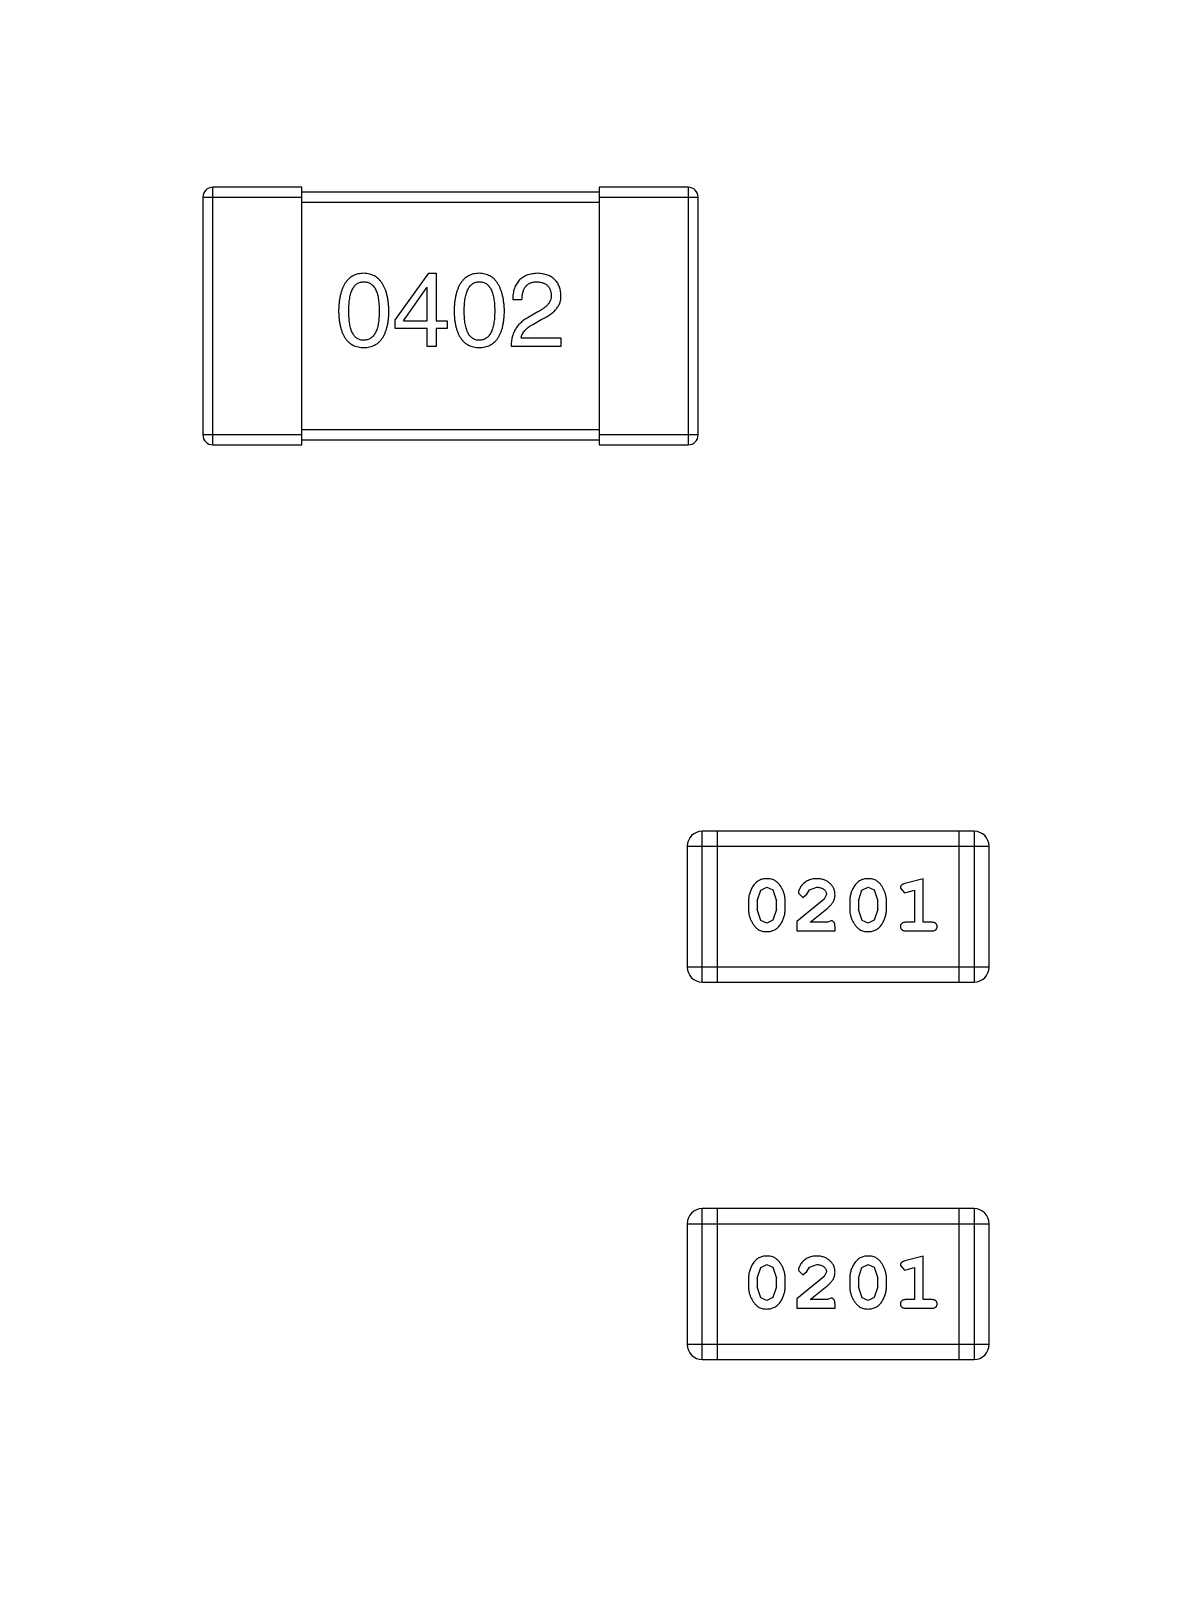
# Model space of a CAD drawing. Header units: inches. Extents: x 398 to 599, y 40 to 151.
# Drawn here: x 556.655 to 558.953, y 97.725 to 100.857 of the extents above; entities that cross this region are included whole.
import ezdxf

# ---------------------------------------------------------------- set-up
doc = ezdxf.new("R2010")
doc.units = ezdxf.units.IN
doc.header["$LTSCALE"] = 1.21
doc.header["$MEASUREMENT"] = 0
doc.layers.get('0').update_dxf_attribs({"linetype": 'CONTINUOUS'})

msp = doc.modelspace()

# ---------------------------------------------------------------- linework, layer by layer
at = {"color": 7, "linetype": 'Continuous'}
for p, q in [((557.0221, 100.0211), (557.0221, 100.5411)), ((557.2021, 100.5411), (557.0221, 100.5411)), ((557.2021, 100.0211), (557.2021, 100.5411)), ((557.8021, 100.5411), (557.8021, 100.0211)), ((557.9821, 100.5411), (557.8021, 100.5411)), ((557.9821, 100.5411), (557.9821, 100.0211)), ((557.0021, 100.5211), (557.0021, 100.0411)), ((557.0021, 100.5211), (557.2021, 100.5211)), ((557.8021, 100.5311), (557.2021, 100.5311)), ((557.2021, 100.5111), (557.8021, 100.5111)), ((557.8021, 100.5211), (558.0021, 100.5211)), ((558.0021, 100.0411), (558.0021, 100.5211)), ((557.4576, 100.3674), (557.3904, 100.274)), ((557.4576, 100.3674), (557.4732, 100.3674)), ((557.4732, 100.3674), (557.4732, 100.2715)), ((557.4076, 100.2715), (557.4543, 100.3387)), ((557.4552, 100.3387), (557.4543, 100.3387)), ((557.4552, 100.2715), (557.4552, 100.3387)), ((557.6465, 100.3141), (557.6277, 100.3141)), ((557.6785, 100.2896), (557.6588, 100.2781)), ((557.3904, 100.2559), (557.3904, 100.274)), ((557.4552, 100.2559), (557.3904, 100.2559)), ((557.4076, 100.2715), (557.4552, 100.2715)), ((557.4552, 100.2199), (557.4552, 100.2559)), ((557.4732, 100.2715), (557.4953, 100.2715)), ((557.4732, 100.2559), (557.4732, 100.2199)), ((557.4953, 100.2559), (557.4732, 100.2559)), ((557.4953, 100.2715), (557.4953, 100.2559)), ((557.6695, 100.265), (557.685, 100.274)), ((557.6449, 100.2371), (557.7252, 100.2371)), ((557.7252, 100.2371), (557.7252, 100.2199)), ((557.4732, 100.2199), (557.4552, 100.2199)), ((557.7252, 100.2199), (557.6244, 100.2199)), ((557.2021, 100.0411), (557.0021, 100.0411)), ((557.8021, 100.0511), (557.2021, 100.0511)), ((558.0021, 100.0411), (557.8021, 100.0411)), ((557.0221, 100.0211), (557.2021, 100.0211)), ((557.2021, 100.0311), (557.8021, 100.0311)), ((557.8021, 100.0211), (557.9821, 100.0211)), ((558.0105, 98.936), (558.0105, 99.2408)), ((558.5591, 99.2408), (558.0105, 99.2408)), ((558.0409, 98.936), (558.0409, 99.2408)), ((558.5286, 99.2408), (558.5286, 98.936)), ((558.5591, 99.2408), (558.5591, 98.936)), ((557.98, 99.2103), (557.98, 98.9665)), ((557.98, 99.2103), (558.5896, 99.2103)), ((558.5896, 98.9665), (558.5896, 99.2103)), ((558.1284, 99.1219), (558.1408, 99.1277)), ((558.1408, 99.1277), (558.1529, 99.1224)), ((558.2268, 99.1223), (558.2417, 99.1277)), ((558.3329, 99.1219), (558.3453, 99.1277)), ((558.3453, 99.1277), (558.3574, 99.1224)), ((558.4106, 99.126), (558.4185, 99.1167)), ((558.4563, 99.145), (558.4197, 99.1351)), ((558.4563, 99.0569), (558.4563, 99.145)), ((558.1039, 99.1004), (558.1039, 99.0827)), ((558.1212, 99.1001), (558.1284, 99.1219)), ((558.1212, 99.1001), (558.1212, 99.0829)), ((558.1529, 99.1224), (558.1605, 99.1001)), ((558.1605, 99.0829), (558.1605, 99.1001)), ((558.1778, 99.0827), (558.1778, 99.1004)), ((558.2564, 99.1035), (558.2014, 99.0585)), ((558.2045, 99.1157), (558.2134, 99.1073)), ((558.2134, 99.1073), (558.2219, 99.1138)), ((558.2219, 99.1138), (558.2268, 99.1223)), ((558.2612, 99.1132), (558.2564, 99.1035)), ((558.3084, 99.1004), (558.3084, 99.0827)), ((558.3257, 99.1001), (558.3329, 99.1219)), ((558.3257, 99.1001), (558.3257, 99.0829)), ((558.3574, 99.1224), (558.365, 99.1001)), ((558.365, 99.0829), (558.365, 99.1001)), ((558.3823, 99.0827), (558.3823, 99.1004)), ((558.4185, 99.1167), (558.4239, 99.1177)), ((558.4239, 99.1177), (558.4389, 99.1219)), ((558.4389, 99.1219), (558.4389, 99.0569)), ((558.1288, 99.0606), (558.1212, 99.0829)), ((558.1605, 99.0829), (558.1532, 99.0612)), ((558.2281, 99.0569), (558.2617, 99.084)), ((558.3333, 99.0606), (558.3257, 99.0829)), ((558.365, 99.0829), (558.3578, 99.0612)), ((558.141, 99.0554), (558.1288, 99.0606)), ((558.1532, 99.0612), (558.141, 99.0554)), ((558.2014, 99.0585), (558.2014, 99.0396)), ((558.2014, 99.0396), (558.2785, 99.0396)), ((558.2643, 99.0569), (558.2281, 99.0569)), ((558.2698, 99.0601), (558.2643, 99.0569)), ((558.2785, 99.0396), (558.2785, 99.0475)), ((558.3455, 99.0554), (558.3333, 99.0606)), ((558.3578, 99.0612), (558.3455, 99.0554)), ((558.4389, 99.0569), (558.4216, 99.0569)), ((558.4216, 99.0396), (558.4736, 99.0396)), ((558.4736, 99.0569), (558.4563, 99.0569)), ((558.5896, 98.9665), (557.98, 98.9665)), ((558.0105, 98.936), (558.5591, 98.936)), ((558.0105, 98.174), (558.0105, 98.4788)), ((558.5591, 98.4788), (558.0105, 98.4788)), ((558.0409, 98.174), (558.0409, 98.4788)), ((558.5286, 98.4788), (558.5286, 98.174)), ((558.5591, 98.4788), (558.5591, 98.174)), ((557.98, 98.4483), (557.98, 98.2045)), ((557.98, 98.4483), (558.5896, 98.4483)), ((558.5896, 98.2045), (558.5896, 98.4483)), ((558.4563, 98.383), (558.4197, 98.3731)), ((558.4563, 98.2949), (558.4563, 98.383)), ((558.1212, 98.3381), (558.1284, 98.3599)), ((558.1284, 98.3599), (558.1408, 98.3657)), ((558.1408, 98.3657), (558.1529, 98.3604)), ((558.1529, 98.3604), (558.1605, 98.3381)), ((558.2045, 98.3537), (558.2134, 98.3453)), ((558.2134, 98.3453), (558.2219, 98.3518)), ((558.2219, 98.3518), (558.2268, 98.3603)), ((558.2268, 98.3603), (558.2417, 98.3657)), ((558.2612, 98.3512), (558.2564, 98.3415)), ((558.3257, 98.3381), (558.3329, 98.3599)), ((558.3329, 98.3599), (558.3453, 98.3657)), ((558.3453, 98.3657), (558.3574, 98.3604)), ((558.3574, 98.3604), (558.365, 98.3381)), ((558.4106, 98.364), (558.4185, 98.3547)), ((558.4185, 98.3547), (558.4239, 98.3557)), ((558.4239, 98.3557), (558.4389, 98.3599)), ((558.4389, 98.3599), (558.4389, 98.2949)), ((558.1039, 98.3384), (558.1039, 98.3207)), ((558.1212, 98.3381), (558.1212, 98.3209)), ((558.1288, 98.2986), (558.1212, 98.3209)), ((558.1605, 98.3209), (558.1532, 98.2992)), ((558.1605, 98.3209), (558.1605, 98.3381)), ((558.1778, 98.3207), (558.1778, 98.3384)), ((558.2564, 98.3415), (558.2014, 98.2965)), ((558.2281, 98.2949), (558.2617, 98.322)), ((558.3084, 98.3384), (558.3084, 98.3207)), ((558.3257, 98.3381), (558.3257, 98.3209)), ((558.3333, 98.2986), (558.3257, 98.3209)), ((558.365, 98.3209), (558.3578, 98.2992)), ((558.365, 98.3209), (558.365, 98.3381)), ((558.3823, 98.3207), (558.3823, 98.3384)), ((558.141, 98.2934), (558.1288, 98.2986)), ((558.1532, 98.2992), (558.141, 98.2934)), ((558.2014, 98.2965), (558.2014, 98.2776)), ((558.2643, 98.2949), (558.2281, 98.2949)), ((558.2698, 98.2981), (558.2643, 98.2949)), ((558.2785, 98.2776), (558.2785, 98.2855)), ((558.3455, 98.2934), (558.3333, 98.2986)), ((558.3578, 98.2992), (558.3455, 98.2934)), ((558.4389, 98.2949), (558.4216, 98.2949)), ((558.4736, 98.2949), (558.4563, 98.2949)), ((558.2014, 98.2776), (558.2785, 98.2776)), ((558.4216, 98.2776), (558.4736, 98.2776)), ((558.5896, 98.2045), (557.98, 98.2045)), ((558.0105, 98.174), (558.5591, 98.174))]:
    msp.add_line(p, q, dxfattribs=at)
for centre, radius, start, end in [((553.751, 92.925), 23, 281.22586, 258.77532), ((553.751, 92.925), 22.75, 294.44334, 241.13427), ((557.0221, 100.5211), 0.02, 90, 180), ((557.9821, 100.5211), 0.02, 0, 90), ((557.0221, 100.0411), 0.02, 180, 270), ((557.9821, 100.0411), 0.02, 270, 0), ((558.0105, 99.2103), 0.0305, 90, 180), ((558.5591, 99.2103), 0.0305, 0, 90), ((558.0105, 98.9665), 0.0305, 180, 270), ((558.5591, 98.9665), 0.0305, 270, 0), ((558.0105, 98.4483), 0.0305, 90, 180), ((558.5591, 98.4483), 0.0305, 0, 90), ((558.0105, 98.2045), 0.0305, 180, 270), ((558.5591, 98.2045), 0.0305, 270, 0)]:
    msp.add_arc(centre, radius, start, end, dxfattribs=at)
for points, knots in [([(557.3271, 100.3674), (557.3251, 100.3673), (557.3212, 100.3672), (557.3156, 100.3662), (557.3104, 100.3646), (557.3055, 100.3625), (557.3009, 100.3597), (557.2968, 100.3564), (557.293, 100.3525), (557.2897, 100.3479), (557.2867, 100.3428), (557.2841, 100.3372), (557.2818, 100.3309), (557.28, 100.3241), (557.2785, 100.3167), (557.2774, 100.3087), (557.2766, 100.3001), (557.2764, 100.2942), (557.2763, 100.2912)], [0, 0, 0, 0, 0.057911, 0.113262, 0.165956, 0.217443, 0.268511, 0.319665, 0.372, 0.426129, 0.483365, 0.543779, 0.607756, 0.676562, 0.749704, 0.827713, 0.911177, 1, 1, 1, 1]), ([(557.2968, 100.2912), (557.2968, 100.2936), (557.2969, 100.2982), (557.2972, 100.3049), (557.2978, 100.3111), (557.2986, 100.3169), (557.2997, 100.3222), (557.3009, 100.3271), (557.3025, 100.3315), (557.3043, 100.3354), (557.3063, 100.3389), (557.3085, 100.3419), (557.311, 100.3445), (557.3138, 100.3466), (557.3168, 100.3482), (557.32, 100.3494), (557.3235, 100.3501), (557.3259, 100.3502), (557.3271, 100.3502)], [0, 0, 0, 0, 0.096452, 0.187278, 0.271765, 0.350519, 0.423437, 0.491321, 0.554011, 0.612224, 0.666281, 0.717003, 0.764884, 0.811423, 0.856783, 0.902993, 0.950236, 1, 1, 1, 1]), ([(557.3779, 100.2912), (557.3778, 100.2942), (557.3775, 100.3001), (557.3767, 100.3085), (557.3755, 100.3164), (557.374, 100.3238), (557.3721, 100.3306), (557.3698, 100.3368), (557.3671, 100.3424), (557.3641, 100.3475), (557.3608, 100.352), (557.357, 100.356), (557.3529, 100.3594), (557.3485, 100.3622), (557.3436, 100.3643), (557.3385, 100.366), (557.3329, 100.3671), (557.3291, 100.3673), (557.3271, 100.3674)], [0, 0, 0, 0, 0.088475, 0.171606, 0.249595, 0.322626, 0.391327, 0.455765, 0.516374, 0.573675, 0.628522, 0.681161, 0.732559, 0.783563, 0.83504, 0.887639, 0.942585, 1, 1, 1, 1]), ([(557.3271, 100.3502), (557.3284, 100.3502), (557.3308, 100.3501), (557.3344, 100.3494), (557.3377, 100.3482), (557.3408, 100.3466), (557.3436, 100.3445), (557.3462, 100.3419), (557.3485, 100.3389), (557.3506, 100.3354), (557.3524, 100.3315), (557.354, 100.3271), (557.3553, 100.3222), (557.3564, 100.3169), (557.3572, 100.3111), (557.3578, 100.3049), (557.3582, 100.2982), (557.3582, 100.2936), (557.3583, 100.2912)], [0, 0, 0, 0, 0.050604, 0.098688, 0.145699, 0.191791, 0.238625, 0.286717, 0.337546, 0.391814, 0.449755, 0.512106, 0.579685, 0.652048, 0.730262, 0.814146, 0.904281, 1, 1, 1, 1]), ([(557.5603, 100.3674), (557.5583, 100.3673), (557.5544, 100.3672), (557.5488, 100.3662), (557.5435, 100.3646), (557.5386, 100.3625), (557.5341, 100.3597), (557.53, 100.3564), (557.5262, 100.3525), (557.5228, 100.3479), (557.5198, 100.3428), (557.5172, 100.3372), (557.515, 100.3309), (557.5131, 100.3241), (557.5116, 100.3167), (557.5105, 100.3087), (557.5097, 100.3001), (557.5096, 100.2942), (557.5094, 100.2912)], [0, 0, 0, 0, 0.057911, 0.113262, 0.165956, 0.217443, 0.268511, 0.319665, 0.372, 0.426129, 0.483365, 0.543779, 0.607756, 0.676562, 0.749704, 0.827713, 0.911177, 1, 1, 1, 1]), ([(557.5299, 100.2912), (557.53, 100.2936), (557.53, 100.2982), (557.5304, 100.3049), (557.5309, 100.3111), (557.5317, 100.3169), (557.5329, 100.3222), (557.5341, 100.3271), (557.5356, 100.3315), (557.5374, 100.3354), (557.5394, 100.3389), (557.5417, 100.3419), (557.5442, 100.3445), (557.5469, 100.3466), (557.5499, 100.3482), (557.5532, 100.3494), (557.5566, 100.3501), (557.559, 100.3502), (557.5603, 100.3502)], [0, 0, 0, 0, 0.096452, 0.187278, 0.271765, 0.350519, 0.423437, 0.491321, 0.554011, 0.612224, 0.666281, 0.717003, 0.764884, 0.811423, 0.856783, 0.902993, 0.950236, 1, 1, 1, 1]), ([(557.6111, 100.2912), (557.611, 100.2942), (557.6107, 100.3001), (557.6098, 100.3085), (557.6086, 100.3164), (557.6071, 100.3238), (557.6052, 100.3306), (557.6029, 100.3368), (557.6003, 100.3424), (557.5973, 100.3475), (557.5939, 100.352), (557.5902, 100.356), (557.5861, 100.3594), (557.5816, 100.3622), (557.5768, 100.3643), (557.5716, 100.366), (557.5661, 100.3671), (557.5622, 100.3673), (557.5603, 100.3674)], [0, 0, 0, 0, 0.088475, 0.171606, 0.249595, 0.322626, 0.391327, 0.455765, 0.516374, 0.573675, 0.628522, 0.681161, 0.732559, 0.783563, 0.83504, 0.887639, 0.942585, 1, 1, 1, 1]), ([(557.5603, 100.3502), (557.5615, 100.3502), (557.564, 100.3501), (557.5676, 100.3494), (557.5709, 100.3482), (557.574, 100.3466), (557.5768, 100.3445), (557.5794, 100.3419), (557.5817, 100.3389), (557.5838, 100.3354), (557.5856, 100.3315), (557.5871, 100.3271), (557.5885, 100.3222), (557.5896, 100.3169), (557.5904, 100.3111), (557.591, 100.3049), (557.5914, 100.2982), (557.5914, 100.2936), (557.5914, 100.2912)], [0, 0, 0, 0, 0.050604, 0.098688, 0.145699, 0.191791, 0.238625, 0.286717, 0.337546, 0.391814, 0.449755, 0.512106, 0.579685, 0.652048, 0.730262, 0.814146, 0.904281, 1, 1, 1, 1]), ([(557.6785, 100.3674), (557.6765, 100.3673), (557.6725, 100.3671), (557.6668, 100.3663), (557.6615, 100.3652), (557.6566, 100.3636), (557.6521, 100.3616), (557.6479, 100.3593), (557.6441, 100.3565), (557.6407, 100.3533), (557.6377, 100.3498), (557.6351, 100.3458), (557.6329, 100.3415), (557.631, 100.3368), (557.6296, 100.3317), (557.6285, 100.3262), (557.6279, 100.3203), (557.6277, 100.3162), (557.6277, 100.3141)], [0, 0, 0, 0, 0.07282, 0.141057, 0.2062, 0.267672, 0.326735, 0.383519, 0.439188, 0.494454, 0.549628, 0.605958, 0.66397, 0.72402, 0.787502, 0.854127, 0.925065, 1, 1, 1, 1]), ([(557.6465, 100.3141), (557.6466, 100.3156), (557.6467, 100.3184), (557.6471, 100.3225), (557.6477, 100.3263), (557.6486, 100.3299), (557.6497, 100.3331), (557.651, 100.3361), (557.6525, 100.3388), (557.6543, 100.3412), (557.6562, 100.3433), (557.6584, 100.3452), (557.6608, 100.3467), (557.6634, 100.348), (557.6663, 100.349), (557.6693, 100.3497), (557.6726, 100.3501), (557.6749, 100.3502), (557.676, 100.3502)], [0, 0, 0, 0, 0.082594, 0.15978, 0.232961, 0.301462, 0.365595, 0.426678, 0.484662, 0.540809, 0.595146, 0.648401, 0.702272, 0.757102, 0.813447, 0.872233, 0.934055, 1, 1, 1, 1]), ([(557.676, 100.3502), (557.6771, 100.3501), (557.6793, 100.35), (557.6825, 100.3497), (557.6855, 100.3491), (557.6883, 100.3483), (557.6909, 100.3473), (557.6932, 100.3462), (557.6954, 100.3448), (557.6974, 100.3433), (557.6991, 100.3415), (557.7007, 100.3396), (557.702, 100.3375), (557.7031, 100.3351), (557.704, 100.3326), (557.7048, 100.3299), (557.7053, 100.327), (557.7054, 100.325), (557.7055, 100.324)], [0, 0, 0, 0, 0.076112, 0.148436, 0.216883, 0.281466, 0.34298, 0.402356, 0.459881, 0.51546, 0.571111, 0.62658, 0.683162, 0.741007, 0.801404, 0.863825, 0.930544, 1, 1, 1, 1]), ([(557.7252, 100.3232), (557.7251, 100.3249), (557.7248, 100.3281), (557.724, 100.3329), (557.7229, 100.3374), (557.7214, 100.3416), (557.7197, 100.3454), (557.7176, 100.349), (557.7151, 100.3523), (557.7123, 100.3552), (557.7092, 100.3578), (557.7058, 100.3601), (557.702, 100.3621), (557.698, 100.3638), (557.6935, 100.3652), (557.6888, 100.3663), (557.6838, 100.367), (557.6803, 100.3673), (557.6785, 100.3674)], [0, 0, 0, 0, 0.070688, 0.137741, 0.201612, 0.262778, 0.321223, 0.378455, 0.434411, 0.490146, 0.546362, 0.603392, 0.662208, 0.723401, 0.787372, 0.85442, 0.925153, 1, 1, 1, 1]), ([(557.7055, 100.324), (557.7056, 100.3232), (557.7057, 100.3216), (557.7055, 100.3191), (557.7051, 100.3168), (557.7045, 100.3144), (557.7036, 100.3121), (557.7025, 100.3099), (557.7012, 100.3077), (557.6996, 100.3055), (557.6978, 100.3033), (557.6957, 100.3013), (557.6934, 100.2992), (557.6909, 100.2972), (557.6881, 100.2952), (557.6851, 100.2933), (557.6819, 100.2914), (557.6796, 100.2902), (557.6785, 100.2896)], [0, 0, 0, 0, 0.052237, 0.103888, 0.155485, 0.207395, 0.259864, 0.31356, 0.369176, 0.4266, 0.486836, 0.550048, 0.61567, 0.685271, 0.75824, 0.834614, 0.915635, 1, 1, 1, 1]), ([(557.685, 100.274), (557.6867, 100.2748), (557.69, 100.2763), (557.6948, 100.2788), (557.6991, 100.2814), (557.7032, 100.284), (557.7069, 100.2868), (557.7103, 100.2896), (557.7133, 100.2926), (557.716, 100.2956), (557.7183, 100.2988), (557.7204, 100.302), (557.722, 100.3053), (557.7234, 100.3087), (557.7243, 100.3122), (557.725, 100.3158), (557.7253, 100.3194), (557.7252, 100.3219), (557.7252, 100.3232)], [0, 0, 0, 0, 0.082731, 0.161257, 0.236138, 0.307554, 0.375712, 0.440848, 0.502916, 0.562567, 0.619798, 0.675716, 0.73039, 0.78386, 0.837315, 0.890547, 0.944917, 1, 1, 1, 1]), ([(557.2763, 100.2912), (557.2764, 100.2882), (557.2766, 100.2825), (557.2774, 100.2742), (557.2785, 100.2665), (557.28, 100.2593), (557.2818, 100.2527), (557.2841, 100.2467), (557.2867, 100.2412), (557.2897, 100.2363), (557.293, 100.2319), (557.2968, 100.2281), (557.301, 100.2249), (557.3055, 100.2222), (557.3104, 100.2202), (557.3156, 100.2186), (557.3212, 100.2177), (557.3251, 100.2175), (557.3271, 100.2174)], [0, 0, 0, 0, 0.087693, 0.170223, 0.247496, 0.319826, 0.387768, 0.451403, 0.511459, 0.568358, 0.622671, 0.675251, 0.726739, 0.778422, 0.830759, 0.884394, 0.940865, 1, 1, 1, 1]), ([(557.3271, 100.2322), (557.3259, 100.2322), (557.3235, 100.2323), (557.32, 100.233), (557.3168, 100.2341), (557.3138, 100.2358), (557.311, 100.2379), (557.3085, 100.2405), (557.3063, 100.2435), (557.3043, 100.247), (557.3025, 100.2509), (557.3009, 100.2553), (557.2997, 100.2602), (557.2986, 100.2655), (557.2978, 100.2713), (557.2972, 100.2775), (557.2969, 100.2842), (557.2968, 100.2888), (557.2968, 100.2912)], [0, 0, 0, 0, 0.049766, 0.097012, 0.143225, 0.188786, 0.235079, 0.282962, 0.333687, 0.387747, 0.445963, 0.508657, 0.576545, 0.649868, 0.72822, 0.812712, 0.903543, 1, 1, 1, 1]), ([(557.3271, 100.2174), (557.3291, 100.2175), (557.333, 100.2177), (557.3386, 100.2186), (557.3439, 100.2202), (557.3488, 100.2222), (557.3533, 100.2249), (557.3574, 100.2281), (557.3612, 100.2319), (557.3646, 100.2363), (557.3675, 100.2412), (557.3701, 100.2467), (557.3724, 100.2527), (557.3743, 100.2593), (557.3758, 100.2665), (557.3769, 100.2742), (557.3776, 100.2825), (557.3778, 100.2882), (557.3779, 100.2912)], [0, 0, 0, 0, 0.059134, 0.115603, 0.169236, 0.221572, 0.273254, 0.32474, 0.377319, 0.431815, 0.488555, 0.548609, 0.612242, 0.680182, 0.75251, 0.829782, 0.91231, 1, 1, 1, 1]), ([(557.3583, 100.2912), (557.3582, 100.2888), (557.3582, 100.2843), (557.3578, 100.2777), (557.3572, 100.2715), (557.3564, 100.2658), (557.3553, 100.2605), (557.354, 100.2557), (557.3524, 100.2513), (557.3506, 100.2474), (557.3485, 100.2439), (557.3462, 100.2408), (557.3436, 100.2382), (557.3408, 100.2361), (557.3377, 100.2344), (557.3344, 100.2332), (557.3308, 100.2324), (557.3284, 100.2323), (557.3271, 100.2322)], [0, 0, 0, 0, 0.094834, 0.184067, 0.267029, 0.344713, 0.417334, 0.484367, 0.546941, 0.604717, 0.65953, 0.710539, 0.759381, 0.806382, 0.853027, 0.900623, 0.949121, 1, 1, 1, 1]), ([(557.5094, 100.2912), (557.5096, 100.2882), (557.5097, 100.2825), (557.5105, 100.2742), (557.5116, 100.2665), (557.5131, 100.2593), (557.515, 100.2527), (557.5172, 100.2467), (557.5198, 100.2412), (557.5229, 100.2363), (557.5262, 100.2319), (557.53, 100.2281), (557.5341, 100.2249), (557.5386, 100.2222), (557.5435, 100.2202), (557.5488, 100.2186), (557.5544, 100.2177), (557.5583, 100.2175), (557.5603, 100.2174)], [0, 0, 0, 0, 0.087693, 0.170223, 0.247496, 0.319826, 0.387768, 0.451403, 0.511459, 0.568358, 0.622671, 0.675251, 0.726739, 0.778422, 0.830759, 0.884394, 0.940865, 1, 1, 1, 1]), ([(557.5603, 100.2322), (557.559, 100.2322), (557.5566, 100.2323), (557.5532, 100.233), (557.5499, 100.2341), (557.5469, 100.2358), (557.5442, 100.2379), (557.5417, 100.2405), (557.5394, 100.2435), (557.5374, 100.247), (557.5356, 100.2509), (557.5341, 100.2553), (557.5329, 100.2602), (557.5317, 100.2655), (557.5309, 100.2713), (557.5304, 100.2775), (557.53, 100.2842), (557.53, 100.2888), (557.5299, 100.2912)], [0, 0, 0, 0, 0.049766, 0.097012, 0.143225, 0.188786, 0.235079, 0.282962, 0.333687, 0.387747, 0.445963, 0.508657, 0.576545, 0.649868, 0.72822, 0.812712, 0.903543, 1, 1, 1, 1]), ([(557.5914, 100.2912), (557.5914, 100.2888), (557.5914, 100.2843), (557.591, 100.2777), (557.5904, 100.2715), (557.5895, 100.2658), (557.5885, 100.2605), (557.5871, 100.2557), (557.5856, 100.2513), (557.5837, 100.2474), (557.5817, 100.2439), (557.5793, 100.2408), (557.5768, 100.2382), (557.5739, 100.2361), (557.5709, 100.2344), (557.5676, 100.2332), (557.564, 100.2324), (557.5615, 100.2323), (557.5603, 100.2322)], [0, 0, 0, 0, 0.094834, 0.184067, 0.267029, 0.344713, 0.417334, 0.484367, 0.546941, 0.604717, 0.65953, 0.710539, 0.759381, 0.806382, 0.853027, 0.900623, 0.949121, 1, 1, 1, 1]), ([(557.5603, 100.2174), (557.5623, 100.2175), (557.5661, 100.2177), (557.5718, 100.2186), (557.577, 100.2202), (557.5819, 100.2222), (557.5864, 100.2249), (557.5906, 100.2281), (557.5943, 100.2319), (557.5977, 100.2363), (557.6007, 100.2412), (557.6033, 100.2467), (557.6055, 100.2527), (557.6074, 100.2593), (557.6089, 100.2665), (557.61, 100.2742), (557.6108, 100.2825), (557.611, 100.2882), (557.6111, 100.2912)], [0, 0, 0, 0, 0.059134, 0.115603, 0.169236, 0.221572, 0.273254, 0.32474, 0.377319, 0.431815, 0.488555, 0.548609, 0.612242, 0.680182, 0.75251, 0.829782, 0.91231, 1, 1, 1, 1]), ([(557.6588, 100.2781), (557.6574, 100.2773), (557.6547, 100.2758), (557.6509, 100.2733), (557.6473, 100.2706), (557.6441, 100.2677), (557.641, 100.2647), (557.6382, 100.2615), (557.6356, 100.2581), (557.6334, 100.2545), (557.6313, 100.2508), (557.6296, 100.2469), (557.628, 100.2428), (557.6268, 100.2386), (557.6258, 100.2341), (557.6251, 100.2295), (557.6246, 100.2248), (557.6244, 100.2215), (557.6244, 100.2199)], [0, 0, 0, 0, 0.065828, 0.130094, 0.192451, 0.254037, 0.313974, 0.373757, 0.433048, 0.492243, 0.551902, 0.611758, 0.672678, 0.734814, 0.798569, 0.863693, 0.930488, 1, 1, 1, 1]), ([(557.6449, 100.2371), (557.6451, 100.2384), (557.6457, 100.241), (557.6473, 100.2448), (557.6495, 100.2484), (557.6523, 100.252), (557.6557, 100.2554), (557.6597, 100.2588), (557.6643, 100.262), (557.6677, 100.2639), (557.6695, 100.265)], [0, 0, 0, 0, 0.103034, 0.208166, 0.318255, 0.434664, 0.559728, 0.695394, 0.841708, 1, 1, 1, 1]), ([(558.1407, 99.145), (558.1392, 99.145), (558.1364, 99.1449), (558.1323, 99.1442), (558.1285, 99.1431), (558.1249, 99.1415), (558.1216, 99.1394), (558.1186, 99.1369), (558.1158, 99.134), (558.1133, 99.1306), (558.1111, 99.127), (558.1092, 99.1233), (558.1075, 99.1196), (558.1062, 99.1158), (558.1051, 99.112), (558.1044, 99.1082), (558.1039, 99.1043), (558.1039, 99.1017), (558.1039, 99.1004)], [0, 0, 0, 0, 0.06692, 0.130834, 0.19258, 0.252759, 0.312631, 0.373411, 0.436359, 0.501894, 0.568244, 0.632472, 0.69556, 0.757163, 0.818592, 0.878885, 0.939235, 1, 1, 1, 1]), ([(558.1778, 99.1004), (558.1778, 99.1015), (558.1777, 99.1036), (558.1775, 99.1068), (558.1769, 99.11), (558.1762, 99.1131), (558.1753, 99.1161), (558.1742, 99.1191), (558.1729, 99.1221), (558.1714, 99.125), (558.1698, 99.1277), (558.1682, 99.1303), (558.1665, 99.1326), (558.1649, 99.1347), (558.1631, 99.1365), (558.1614, 99.1382), (558.1597, 99.1396), (558.1573, 99.1412), (558.1542, 99.1428), (558.15, 99.1441), (558.1455, 99.1449), (558.1423, 99.145), (558.1407, 99.145)], [0, 0, 0, 0, 0.049855, 0.099516, 0.148482, 0.19758, 0.246804, 0.296268, 0.346517, 0.397047, 0.446826, 0.49336, 0.537801, 0.579207, 0.617974, 0.654833, 0.689171, 0.722088, 0.786392, 0.853518, 0.924186, 1, 1, 1, 1]), ([(558.2418, 99.145), (558.2401, 99.145), (558.2368, 99.1449), (558.2318, 99.144), (558.2271, 99.1426), (558.2226, 99.1406), (558.2184, 99.1382), (558.2148, 99.1353), (558.2116, 99.132), (558.2091, 99.1285), (558.2072, 99.1249), (558.2057, 99.1216), (558.2048, 99.1185), (558.2046, 99.1166), (558.2045, 99.1157)], [0, 0, 0, 0, 0.098286, 0.193983, 0.289056, 0.384352, 0.477435, 0.566197, 0.652355, 0.737986, 0.818188, 0.887401, 0.94802, 1, 1, 1, 1]), ([(558.2417, 99.1277), (558.2431, 99.1277), (558.2458, 99.1276), (558.2496, 99.1267), (558.253, 99.1254), (558.2559, 99.1234), (558.2582, 99.1212), (558.2599, 99.1187), (558.261, 99.116), (558.2611, 99.1141), (558.2612, 99.1132)], [0, 0, 0, 0, 0.156344, 0.299348, 0.4327, 0.561, 0.682299, 0.791883, 0.89611, 1, 1, 1, 1]), ([(558.2785, 99.1123), (558.2784, 99.1134), (558.2784, 99.1156), (558.2779, 99.1188), (558.2771, 99.1219), (558.276, 99.1249), (558.2745, 99.1277), (558.2727, 99.1305), (558.2706, 99.1331), (558.2682, 99.1355), (558.2656, 99.1377), (558.2627, 99.1397), (558.2597, 99.1413), (558.2565, 99.1427), (558.253, 99.1437), (558.2495, 99.1445), (558.2457, 99.1449), (558.2431, 99.145), (558.2418, 99.145)], [0, 0, 0, 0, 0.060981, 0.120256, 0.178148, 0.236115, 0.293993, 0.352864, 0.413358, 0.476056, 0.539296, 0.602396, 0.665116, 0.728325, 0.792919, 0.859317, 0.928302, 1, 1, 1, 1]), ([(558.3452, 99.145), (558.3437, 99.145), (558.3409, 99.1449), (558.3368, 99.1442), (558.333, 99.1431), (558.3294, 99.1415), (558.3261, 99.1394), (558.3231, 99.1369), (558.3203, 99.134), (558.3178, 99.1306), (558.3156, 99.127), (558.3137, 99.1233), (558.312, 99.1196), (558.3107, 99.1158), (558.3097, 99.112), (558.3089, 99.1082), (558.3085, 99.1043), (558.3084, 99.1017), (558.3084, 99.1004)], [0, 0, 0, 0, 0.06692, 0.130834, 0.19258, 0.252759, 0.312631, 0.373411, 0.436359, 0.501894, 0.568244, 0.632472, 0.69556, 0.757163, 0.818592, 0.878885, 0.939235, 1, 1, 1, 1]), ([(558.3823, 99.1004), (558.3823, 99.1015), (558.3823, 99.1036), (558.382, 99.1068), (558.3814, 99.11), (558.3808, 99.1131), (558.3798, 99.1161), (558.3787, 99.1191), (558.3774, 99.1221), (558.3759, 99.125), (558.3743, 99.1277), (558.3727, 99.1303), (558.371, 99.1326), (558.3694, 99.1347), (558.3677, 99.1365), (558.366, 99.1382), (558.3642, 99.1396), (558.3619, 99.1412), (558.3587, 99.1428), (558.3545, 99.1441), (558.35, 99.1449), (558.3468, 99.145), (558.3452, 99.145)], [0, 0, 0, 0, 0.049855, 0.099516, 0.148482, 0.19758, 0.246804, 0.296268, 0.346517, 0.397047, 0.446826, 0.49336, 0.537801, 0.579207, 0.617974, 0.654833, 0.689171, 0.722088, 0.786392, 0.853518, 0.924186, 1, 1, 1, 1]), ([(558.4197, 99.1351), (558.4188, 99.1349), (558.4173, 99.1344), (558.4152, 99.1336), (558.4136, 99.1327), (558.4124, 99.1316), (558.4116, 99.1305), (558.411, 99.1291), (558.4107, 99.1276), (558.4106, 99.1265), (558.4106, 99.126)], [0, 0, 0, 0, 0.187321, 0.344927, 0.475328, 0.579604, 0.674244, 0.773631, 0.882025, 1, 1, 1, 1]), ([(558.2617, 99.084), (558.2626, 99.0847), (558.2643, 99.0862), (558.2667, 99.0885), (558.2688, 99.0906), (558.2706, 99.0925), (558.2723, 99.0944), (558.2736, 99.0962), (558.2747, 99.0978), (558.2758, 99.0999), (558.2769, 99.1024), (558.2778, 99.1056), (558.2784, 99.1089), (558.2785, 99.1111), (558.2785, 99.1123)], [0, 0, 0, 0, 0.103002, 0.197728, 0.285279, 0.365235, 0.437224, 0.502446, 0.560545, 0.611446, 0.707576, 0.80349, 0.900532, 1, 1, 1, 1]), ([(558.1039, 99.0827), (558.1039, 99.0816), (558.1039, 99.0795), (558.1042, 99.0763), (558.1047, 99.0732), (558.1054, 99.0701), (558.1063, 99.067), (558.1074, 99.064), (558.1087, 99.0611), (558.1102, 99.0582), (558.1117, 99.0555), (558.1133, 99.0529), (558.115, 99.0506), (558.1166, 99.0485), (558.1183, 99.0466), (558.12, 99.045), (558.1218, 99.0435), (558.1241, 99.0419), (558.1273, 99.0403), (558.1315, 99.039), (558.1361, 99.0382), (558.1393, 99.0381), (558.1409, 99.0381)], [0, 0, 0, 0, 0.049886, 0.09882, 0.148132, 0.19689, 0.246038, 0.295176, 0.345305, 0.395692, 0.445312, 0.491875, 0.535813, 0.577009, 0.616081, 0.652689, 0.687585, 0.720206, 0.785062, 0.85223, 0.923759, 1, 1, 1, 1]), ([(558.1409, 99.0381), (558.1424, 99.0381), (558.1452, 99.0382), (558.1493, 99.0389), (558.1531, 99.04), (558.1567, 99.0416), (558.16, 99.0436), (558.163, 99.0461), (558.1658, 99.0491), (558.1683, 99.0525), (558.1705, 99.0561), (558.1725, 99.0597), (558.1741, 99.0635), (558.1755, 99.0672), (558.1765, 99.071), (558.1773, 99.0749), (558.1777, 99.0788), (558.1778, 99.0814), (558.1778, 99.0827)], [0, 0, 0, 0, 0.067217, 0.131051, 0.19272, 0.252824, 0.312745, 0.373449, 0.436041, 0.501494, 0.567761, 0.632087, 0.695096, 0.757109, 0.817993, 0.878657, 0.939311, 1, 1, 1, 1]), ([(558.3084, 99.0827), (558.3084, 99.0816), (558.3084, 99.0795), (558.3087, 99.0763), (558.3092, 99.0732), (558.3099, 99.0701), (558.3108, 99.067), (558.3119, 99.064), (558.3132, 99.0611), (558.3147, 99.0582), (558.3162, 99.0555), (558.3179, 99.0529), (558.3195, 99.0506), (558.3212, 99.0485), (558.3229, 99.0466), (558.3245, 99.045), (558.3263, 99.0435), (558.3286, 99.0419), (558.3318, 99.0403), (558.336, 99.039), (558.3406, 99.0382), (558.3438, 99.0381), (558.3454, 99.0381)], [0, 0, 0, 0, 0.049886, 0.09882, 0.148132, 0.19689, 0.246038, 0.295176, 0.345305, 0.395692, 0.445312, 0.491875, 0.535813, 0.577009, 0.616081, 0.652689, 0.687585, 0.720206, 0.785062, 0.85223, 0.923759, 1, 1, 1, 1]), ([(558.3454, 99.0381), (558.3469, 99.0381), (558.3497, 99.0382), (558.3538, 99.0389), (558.3576, 99.04), (558.3612, 99.0416), (558.3645, 99.0436), (558.3676, 99.0461), (558.3704, 99.0491), (558.3728, 99.0525), (558.375, 99.0561), (558.377, 99.0597), (558.3786, 99.0635), (558.38, 99.0672), (558.381, 99.071), (558.3818, 99.0749), (558.3822, 99.0788), (558.3823, 99.0814), (558.3823, 99.0827)], [0, 0, 0, 0, 0.067217, 0.131051, 0.19272, 0.252824, 0.312745, 0.373449, 0.436041, 0.501494, 0.567761, 0.632087, 0.695096, 0.757109, 0.817993, 0.878657, 0.939311, 1, 1, 1, 1]), ([(558.2785, 99.0475), (558.2785, 99.0486), (558.2784, 99.0505), (558.278, 99.0532), (558.2773, 99.0555), (558.2762, 99.0572), (558.2749, 99.0585), (558.2734, 99.0594), (558.2717, 99.06), (558.2705, 99.0601), (558.2698, 99.0601)], [0, 0, 0, 0, 0.1844, 0.34094, 0.473574, 0.586824, 0.690029, 0.789175, 0.890445, 1, 1, 1, 1]), ([(558.4216, 99.0569), (558.4207, 99.0569), (558.4191, 99.0569), (558.4167, 99.0564), (558.4148, 99.0557), (558.4132, 99.0546), (558.4121, 99.0532), (558.4112, 99.0518), (558.4107, 99.0501), (558.4107, 99.0489), (558.4106, 99.0483)], [0, 0, 0, 0, 0.169102, 0.317658, 0.446239, 0.563118, 0.671828, 0.776546, 0.884858, 1, 1, 1, 1]), ([(558.4106, 99.0483), (558.4107, 99.0477), (558.4107, 99.0465), (558.4112, 99.0448), (558.4121, 99.0433), (558.4132, 99.042), (558.4148, 99.0409), (558.4167, 99.0402), (558.4191, 99.0397), (558.4207, 99.0396), (558.4216, 99.0396)], [0, 0, 0, 0, 0.115051, 0.223278, 0.329269, 0.437893, 0.554681, 0.682591, 0.83103, 1, 1, 1, 1]), ([(558.4846, 99.0483), (558.4845, 99.0489), (558.4845, 99.0501), (558.484, 99.0518), (558.4831, 99.0533), (558.482, 99.0546), (558.4804, 99.0557), (558.4785, 99.0564), (558.4761, 99.0569), (558.4745, 99.0569), (558.4736, 99.0569)], [0, 0, 0, 0, 0.11517, 0.223509, 0.328254, 0.438012, 0.553651, 0.682263, 0.830856, 1, 1, 1, 1]), ([(558.4736, 99.0396), (558.4745, 99.0396), (558.4761, 99.0397), (558.4785, 99.0402), (558.4804, 99.0409), (558.482, 99.042), (558.4831, 99.0433), (558.484, 99.0448), (558.4845, 99.0465), (558.4845, 99.0477), (558.4846, 99.0483)], [0, 0, 0, 0, 0.169012, 0.317488, 0.445429, 0.560977, 0.67065, 0.776666, 0.88492, 1, 1, 1, 1]), ([(558.1407, 98.383), (558.1392, 98.383), (558.1364, 98.3829), (558.1323, 98.3822), (558.1285, 98.3811), (558.1249, 98.3795), (558.1216, 98.3774), (558.1186, 98.3749), (558.1158, 98.3719), (558.1133, 98.3686), (558.1111, 98.365), (558.1092, 98.3613), (558.1075, 98.3576), (558.1062, 98.3538), (558.1051, 98.35), (558.1044, 98.3462), (558.1039, 98.3423), (558.1039, 98.3397), (558.1039, 98.3384)], [0, 0, 0, 0, 0.06692, 0.130834, 0.19258, 0.252759, 0.312631, 0.373411, 0.436359, 0.501894, 0.568244, 0.632472, 0.69556, 0.757163, 0.818592, 0.878885, 0.939235, 1, 1, 1, 1]), ([(558.1778, 98.3384), (558.1778, 98.3395), (558.1777, 98.3416), (558.1775, 98.3448), (558.1769, 98.348), (558.1762, 98.3511), (558.1753, 98.3541), (558.1742, 98.3571), (558.1729, 98.3601), (558.1714, 98.363), (558.1698, 98.3657), (558.1682, 98.3683), (558.1665, 98.3706), (558.1649, 98.3727), (558.1631, 98.3745), (558.1614, 98.3762), (558.1597, 98.3776), (558.1573, 98.3792), (558.1542, 98.3808), (558.15, 98.3821), (558.1455, 98.3829), (558.1423, 98.383), (558.1407, 98.383)], [0, 0, 0, 0, 0.049855, 0.099516, 0.148482, 0.19758, 0.246804, 0.296268, 0.346517, 0.397047, 0.446826, 0.49336, 0.537801, 0.579207, 0.617974, 0.654833, 0.689171, 0.722088, 0.786392, 0.853518, 0.924186, 1, 1, 1, 1]), ([(558.2418, 98.383), (558.2401, 98.383), (558.2368, 98.3828), (558.2318, 98.382), (558.2271, 98.3806), (558.2226, 98.3786), (558.2184, 98.3761), (558.2148, 98.3733), (558.2116, 98.37), (558.2091, 98.3665), (558.2072, 98.3629), (558.2057, 98.3596), (558.2048, 98.3565), (558.2046, 98.3546), (558.2045, 98.3537)], [0, 0, 0, 0, 0.098286, 0.193983, 0.289056, 0.384352, 0.477435, 0.566197, 0.652355, 0.737986, 0.818188, 0.887401, 0.94802, 1, 1, 1, 1]), ([(558.2785, 98.3503), (558.2784, 98.3514), (558.2784, 98.3536), (558.2779, 98.3568), (558.2771, 98.3599), (558.276, 98.3629), (558.2745, 98.3657), (558.2727, 98.3685), (558.2706, 98.371), (558.2682, 98.3735), (558.2656, 98.3757), (558.2627, 98.3777), (558.2597, 98.3793), (558.2565, 98.3807), (558.253, 98.3817), (558.2495, 98.3825), (558.2457, 98.3829), (558.2431, 98.383), (558.2418, 98.383)], [0, 0, 0, 0, 0.060981, 0.120256, 0.178148, 0.236115, 0.293993, 0.352864, 0.413358, 0.476056, 0.539296, 0.602396, 0.665116, 0.728325, 0.792919, 0.859317, 0.928302, 1, 1, 1, 1]), ([(558.3452, 98.383), (558.3437, 98.383), (558.3409, 98.3829), (558.3368, 98.3822), (558.333, 98.3811), (558.3294, 98.3795), (558.3261, 98.3774), (558.3231, 98.3749), (558.3203, 98.3719), (558.3178, 98.3686), (558.3156, 98.365), (558.3137, 98.3613), (558.312, 98.3576), (558.3107, 98.3538), (558.3097, 98.35), (558.3089, 98.3462), (558.3085, 98.3423), (558.3084, 98.3397), (558.3084, 98.3384)], [0, 0, 0, 0, 0.06692, 0.130834, 0.19258, 0.252759, 0.312631, 0.373411, 0.436359, 0.501894, 0.568244, 0.632472, 0.69556, 0.757163, 0.818592, 0.878885, 0.939235, 1, 1, 1, 1]), ([(558.3823, 98.3384), (558.3823, 98.3395), (558.3823, 98.3416), (558.382, 98.3448), (558.3814, 98.348), (558.3808, 98.3511), (558.3798, 98.3541), (558.3787, 98.3571), (558.3774, 98.3601), (558.3759, 98.363), (558.3743, 98.3657), (558.3727, 98.3683), (558.371, 98.3706), (558.3694, 98.3727), (558.3677, 98.3745), (558.366, 98.3762), (558.3642, 98.3776), (558.3619, 98.3792), (558.3587, 98.3808), (558.3545, 98.3821), (558.35, 98.3829), (558.3468, 98.383), (558.3452, 98.383)], [0, 0, 0, 0, 0.049855, 0.099516, 0.148482, 0.19758, 0.246804, 0.296268, 0.346517, 0.397047, 0.446826, 0.49336, 0.537801, 0.579207, 0.617974, 0.654833, 0.689171, 0.722088, 0.786392, 0.853518, 0.924186, 1, 1, 1, 1]), ([(558.4197, 98.3731), (558.4188, 98.3729), (558.4173, 98.3724), (558.4152, 98.3716), (558.4136, 98.3707), (558.4124, 98.3696), (558.4116, 98.3684), (558.411, 98.3671), (558.4107, 98.3656), (558.4106, 98.3645), (558.4106, 98.364)], [0, 0, 0, 0, 0.187321, 0.344927, 0.475328, 0.579604, 0.674244, 0.773631, 0.882025, 1, 1, 1, 1]), ([(558.2417, 98.3657), (558.2431, 98.3657), (558.2458, 98.3656), (558.2496, 98.3647), (558.253, 98.3634), (558.2559, 98.3614), (558.2582, 98.3592), (558.2599, 98.3567), (558.261, 98.354), (558.2611, 98.3521), (558.2612, 98.3512)], [0, 0, 0, 0, 0.156344, 0.299348, 0.4327, 0.561, 0.682299, 0.791883, 0.89611, 1, 1, 1, 1]), ([(558.2617, 98.322), (558.2626, 98.3227), (558.2643, 98.3242), (558.2667, 98.3264), (558.2688, 98.3286), (558.2706, 98.3305), (558.2723, 98.3324), (558.2736, 98.3342), (558.2747, 98.3358), (558.2758, 98.3379), (558.2769, 98.3404), (558.2778, 98.3436), (558.2784, 98.3469), (558.2785, 98.3491), (558.2785, 98.3503)], [0, 0, 0, 0, 0.103002, 0.197728, 0.285279, 0.365235, 0.437224, 0.502446, 0.560545, 0.611446, 0.707576, 0.80349, 0.900532, 1, 1, 1, 1]), ([(558.1039, 98.3207), (558.1039, 98.3196), (558.1039, 98.3175), (558.1042, 98.3143), (558.1047, 98.3112), (558.1054, 98.3081), (558.1063, 98.305), (558.1074, 98.302), (558.1087, 98.2991), (558.1102, 98.2962), (558.1117, 98.2934), (558.1133, 98.2909), (558.115, 98.2886), (558.1166, 98.2865), (558.1183, 98.2846), (558.12, 98.283), (558.1218, 98.2815), (558.1241, 98.2799), (558.1273, 98.2783), (558.1315, 98.277), (558.1361, 98.2762), (558.1393, 98.2761), (558.1409, 98.276)], [0, 0, 0, 0, 0.049886, 0.09882, 0.148132, 0.19689, 0.246038, 0.295176, 0.345305, 0.395692, 0.445312, 0.491875, 0.535813, 0.577009, 0.616081, 0.652689, 0.687585, 0.720206, 0.785062, 0.85223, 0.923759, 1, 1, 1, 1]), ([(558.1409, 98.276), (558.1424, 98.2761), (558.1452, 98.2762), (558.1493, 98.2769), (558.1531, 98.278), (558.1567, 98.2796), (558.16, 98.2816), (558.163, 98.2841), (558.1658, 98.2871), (558.1683, 98.2905), (558.1705, 98.2941), (558.1725, 98.2977), (558.1741, 98.3015), (558.1755, 98.3052), (558.1765, 98.309), (558.1773, 98.3129), (558.1777, 98.3167), (558.1778, 98.3194), (558.1778, 98.3207)], [0, 0, 0, 0, 0.067217, 0.131051, 0.19272, 0.252824, 0.312745, 0.373449, 0.436041, 0.501494, 0.567761, 0.632087, 0.695096, 0.757109, 0.817993, 0.878657, 0.939311, 1, 1, 1, 1]), ([(558.3084, 98.3207), (558.3084, 98.3196), (558.3084, 98.3175), (558.3087, 98.3143), (558.3092, 98.3112), (558.3099, 98.3081), (558.3108, 98.305), (558.3119, 98.302), (558.3132, 98.2991), (558.3147, 98.2962), (558.3162, 98.2934), (558.3179, 98.2909), (558.3195, 98.2886), (558.3212, 98.2865), (558.3229, 98.2846), (558.3245, 98.283), (558.3263, 98.2815), (558.3286, 98.2799), (558.3318, 98.2783), (558.336, 98.277), (558.3406, 98.2762), (558.3438, 98.2761), (558.3454, 98.276)], [0, 0, 0, 0, 0.049886, 0.09882, 0.148132, 0.19689, 0.246038, 0.295176, 0.345305, 0.395692, 0.445312, 0.491875, 0.535813, 0.577009, 0.616081, 0.652689, 0.687585, 0.720206, 0.785062, 0.85223, 0.923759, 1, 1, 1, 1]), ([(558.3454, 98.276), (558.3469, 98.2761), (558.3497, 98.2762), (558.3538, 98.2769), (558.3576, 98.278), (558.3612, 98.2796), (558.3645, 98.2816), (558.3676, 98.2841), (558.3704, 98.2871), (558.3728, 98.2905), (558.375, 98.2941), (558.377, 98.2977), (558.3786, 98.3015), (558.38, 98.3052), (558.381, 98.309), (558.3818, 98.3129), (558.3822, 98.3167), (558.3823, 98.3194), (558.3823, 98.3207)], [0, 0, 0, 0, 0.067217, 0.131051, 0.19272, 0.252824, 0.312745, 0.373449, 0.436041, 0.501494, 0.567761, 0.632087, 0.695096, 0.757109, 0.817993, 0.878657, 0.939311, 1, 1, 1, 1]), ([(558.2785, 98.2855), (558.2785, 98.2866), (558.2784, 98.2885), (558.278, 98.2912), (558.2773, 98.2935), (558.2762, 98.2952), (558.2749, 98.2965), (558.2734, 98.2974), (558.2717, 98.298), (558.2705, 98.298), (558.2698, 98.2981)], [0, 0, 0, 0, 0.1844, 0.34094, 0.473574, 0.586824, 0.690029, 0.789175, 0.890445, 1, 1, 1, 1]), ([(558.4216, 98.2949), (558.4207, 98.2949), (558.4191, 98.2949), (558.4167, 98.2944), (558.4148, 98.2936), (558.4132, 98.2926), (558.4121, 98.2912), (558.4112, 98.2897), (558.4107, 98.2881), (558.4107, 98.2869), (558.4106, 98.2863)], [0, 0, 0, 0, 0.169102, 0.317658, 0.446239, 0.563118, 0.671828, 0.776546, 0.884858, 1, 1, 1, 1]), ([(558.4106, 98.2863), (558.4107, 98.2857), (558.4107, 98.2845), (558.4112, 98.2828), (558.4121, 98.2813), (558.4132, 98.2799), (558.4148, 98.2789), (558.4167, 98.2782), (558.4191, 98.2777), (558.4207, 98.2776), (558.4216, 98.2776)], [0, 0, 0, 0, 0.115051, 0.223278, 0.329269, 0.437893, 0.554681, 0.682591, 0.83103, 1, 1, 1, 1]), ([(558.4846, 98.2863), (558.4845, 98.2869), (558.4845, 98.2881), (558.484, 98.2897), (558.4831, 98.2912), (558.482, 98.2926), (558.4804, 98.2937), (558.4785, 98.2944), (558.4761, 98.2949), (558.4745, 98.2949), (558.4736, 98.2949)], [0, 0, 0, 0, 0.11517, 0.223509, 0.328254, 0.438012, 0.553651, 0.682263, 0.830856, 1, 1, 1, 1]), ([(558.4736, 98.2776), (558.4745, 98.2776), (558.4761, 98.2777), (558.4785, 98.2782), (558.4804, 98.2789), (558.482, 98.28), (558.4831, 98.2813), (558.484, 98.2828), (558.4845, 98.2845), (558.4845, 98.2857), (558.4846, 98.2863)], [0, 0, 0, 0, 0.169012, 0.317488, 0.445429, 0.560977, 0.67065, 0.776666, 0.88492, 1, 1, 1, 1])]:
    msp.add_open_spline(points, degree=3, knots=knots, dxfattribs=at)

doc.saveas('drawing.dxf')
